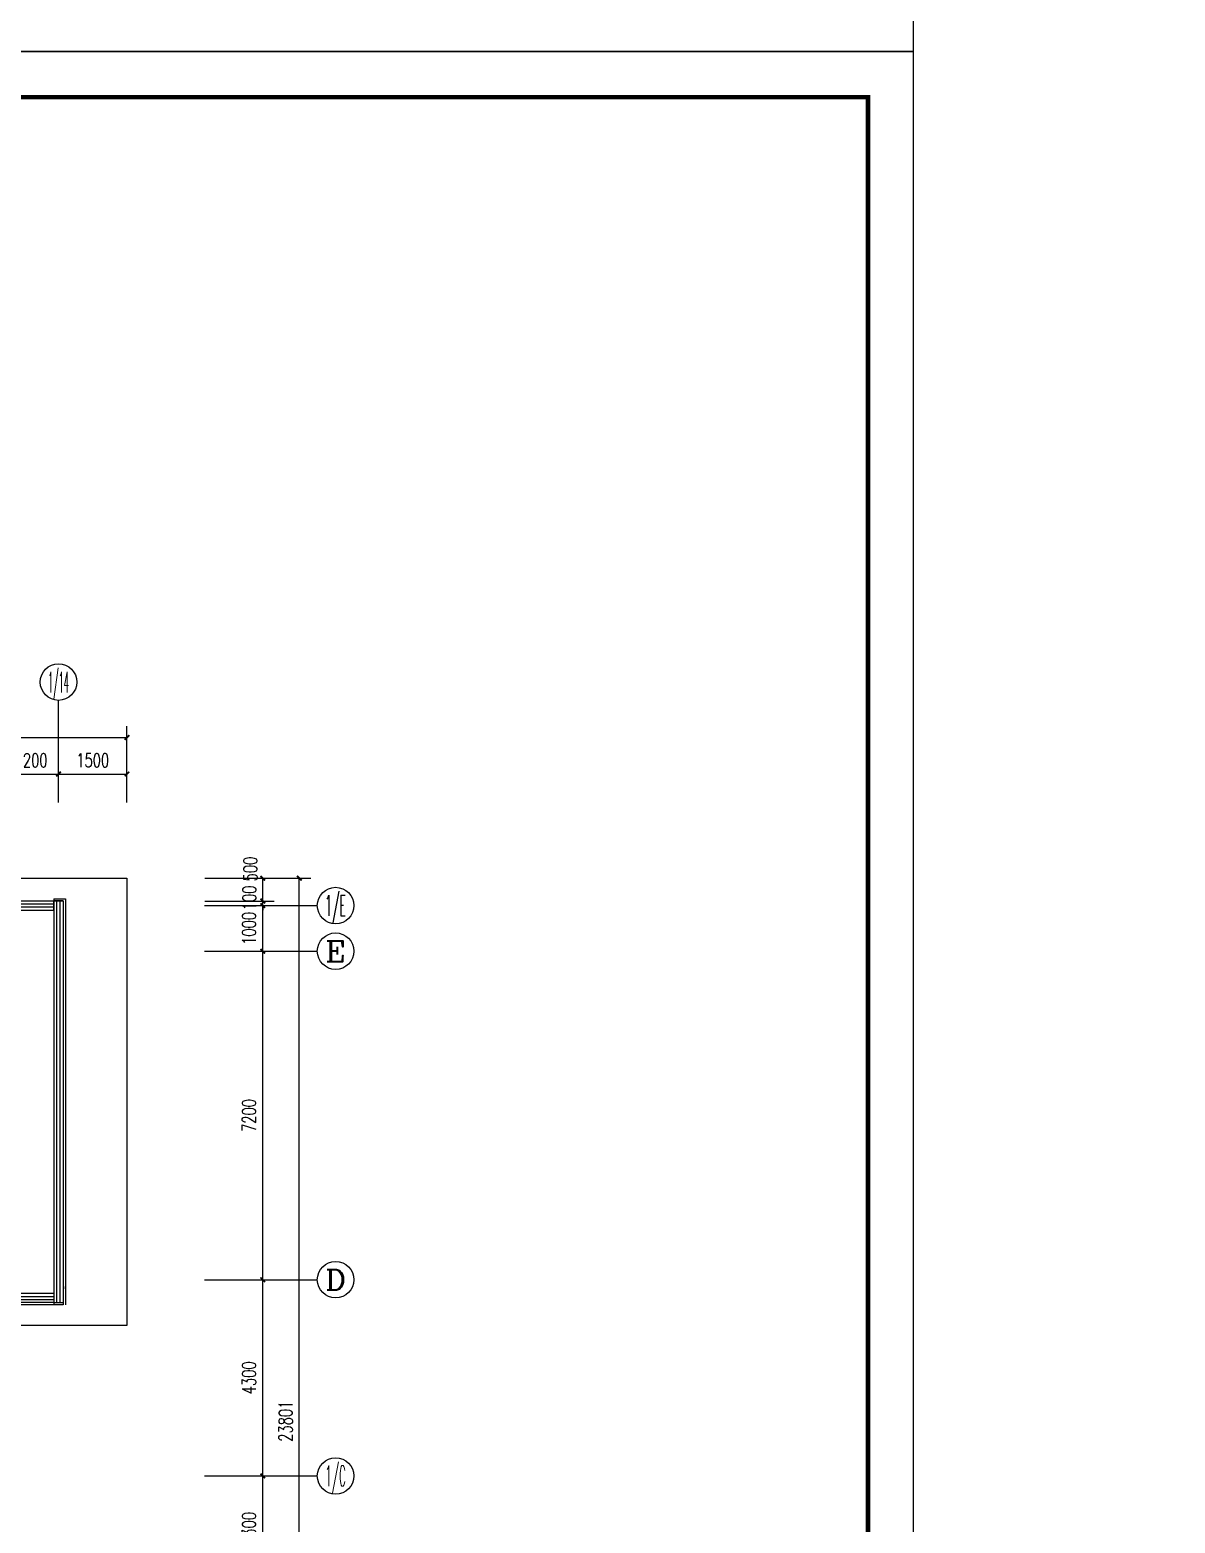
# Model space of a CAD drawing. Extents: x 2166032 to 5302137, y 581493 to 2416206.
# Drawn here: x 2519267 to 2544354, y 1001270 to 1033995 of the extents above; entities that cross this region are included whole.
import ezdxf
from ezdxf.enums import TextEntityAlignment as Align

# ---------------------------------------------------------------- set-up
doc = ezdxf.new("R2010")
doc.units = 0
doc.header["$LTSCALE"] = 1000
doc.header["$MEASUREMENT"] = 0
for name, color, linetype in [('AXIS', 3, 'Continuous'), ('AXIS_TEXT', 7, 'Continuous'), ('PUB_TITLE', 137, 'Continuous'), ('STAIR', 8, 'Continuous'), ('SURFACE', 8, 'Continuous'), ('WALL', 8, 'Continuous'), ('WINDOW', 8, 'Continuous')]:
    doc.layers.add(name, color=color, linetype=linetype)
doc.styles.add('_TCH_AXIS', font='complex_.ttf')
doc.styles.add('COMPLEX', font='complex_.ttf')
doc.styles.add('DIM_FONT', font='simplex_.ttf', dxfattribs={"width": 0.7})
doc.dimstyles.new('DIMN', dxfattribs={"dimtxt": 300, "dimasz": 100, "dimexe": 250, "dimexo": 300, "dimgap": 150, "dimtad": 1, "dimdec": 0, "dimzin": 0, "dimdsep": 46, "dimtxsty": 'DIM_FONT', "dimblk": 'ARCHTICK', "dimcen": 0.09, "dimclrt": 7, "dimazin": 2, "dimtfac": 1, "dimtdec": 0, "dimtix": 1, "dimtmove": 2, "dimatfit": 3, "dimldrblk": 'ARCHTICK', "dimfxl": 1, "dimtolj": 1, "dimtzin": 0, "dimarcsym": 0})

# ---------------------------------------------------------------- blocks, each defined once
blk = doc.blocks.new('_ArchTick')
at = {"color": 0, "linetype": 'ByBlock', "const_width": 0.4}
blk.add_lwpolyline([(-0.5, -0.5), (0.5, 0.5)], dxfattribs=at)
blk = doc.blocks.new('*D3030')
at = {"layer": 'AXIS', "color": 0, "lineweight": -2}
for p, q in [((2523100, 1002304), (2524619, 1002304)), ((2524369, 1000004), (2524369, 1002304)), ((2523100, 1000004), (2524619, 1000004))]:
    blk.add_line(p, q, dxfattribs=at)
at = {"layer": 'Defpoints', "color": 0}
for p in [(2522800, 1002304), (2524369, 1002304), (2522800, 1000004)]:
    blk.add_point(p, dxfattribs=at)
at = {"layer": 'AXIS', "color": 0, "lineweight": -2, "xscale": 100, "yscale": 100, "zscale": 100}
for p, rotation in [((2524369, 1002304), 90), ((2524369, 1000004), 270)]:
    blk.add_blockref('_ArchTick', p, dxfattribs=dict(at, rotation=rotation))
at = {"layer": 'AXIS', "color": 7, "insert": (2524068, 1001154), "char_height": 300, "attachment_point": 5, "rotation": 90, "style": 'DIM_FONT'}
blk.add_mtext('\\A1;2300', dxfattribs=at)
blk = doc.blocks.new('*D3031')
at = {"layer": 'AXIS', "color": 0, "lineweight": -2}
for p, q in [((2523100, 1006604), (2524619, 1006604)), ((2524369, 1002304), (2524369, 1006604)), ((2523100, 1002304), (2524619, 1002304))]:
    blk.add_line(p, q, dxfattribs=at)
at = {"layer": 'Defpoints', "color": 0}
for p in [(2522800, 1006604), (2524369, 1006604), (2522800, 1002304)]:
    blk.add_point(p, dxfattribs=at)
at = {"layer": 'AXIS', "color": 0, "lineweight": -2, "xscale": 100, "yscale": 100, "zscale": 100}
for p, rotation in [((2524369, 1006604), 90), ((2524369, 1002304), 270)]:
    blk.add_blockref('_ArchTick', p, dxfattribs=dict(at, rotation=rotation))
at = {"layer": 'AXIS', "color": 7, "insert": (2524065, 1004454), "char_height": 300, "attachment_point": 5, "rotation": 90, "style": 'DIM_FONT'}
blk.add_mtext('\\A1;4300', dxfattribs=at)
blk = doc.blocks.new('*D3032')
at = {"layer": 'AXIS', "color": 0, "lineweight": -2}
for p, q in [((2523100, 1013804), (2524619, 1013804)), ((2524369, 1006604), (2524369, 1013804)), ((2523100, 1006604), (2524619, 1006604))]:
    blk.add_line(p, q, dxfattribs=at)
at = {"layer": 'Defpoints', "color": 0}
for p in [(2522800, 1013804), (2524369, 1013804), (2522800, 1006604)]:
    blk.add_point(p, dxfattribs=at)
at = {"layer": 'AXIS', "color": 0, "lineweight": -2, "xscale": 100, "yscale": 100, "zscale": 100}
for p, rotation in [((2524369, 1013804), 90), ((2524369, 1006604), 270)]:
    blk.add_blockref('_ArchTick', p, dxfattribs=dict(at, rotation=rotation))
at = {"layer": 'AXIS', "color": 7, "insert": (2524068, 1010204), "char_height": 300, "attachment_point": 5, "rotation": 90, "style": 'DIM_FONT'}
blk.add_mtext('\\A1;7200', dxfattribs=at)
blk = doc.blocks.new('*D3033')
at = {"layer": 'AXIS', "color": 0, "lineweight": -2}
for p, q in [((2523100, 1014804), (2524619, 1014804)), ((2524369, 1013804), (2524369, 1014804)), ((2523100, 1013804), (2524619, 1013804))]:
    blk.add_line(p, q, dxfattribs=at)
at = {"layer": 'Defpoints', "color": 0}
for p in [(2522800, 1014804), (2524369, 1014804), (2522800, 1013804)]:
    blk.add_point(p, dxfattribs=at)
at = {"layer": 'AXIS', "color": 0, "lineweight": -2, "xscale": 100, "yscale": 100, "zscale": 100}
for p, rotation in [((2524369, 1014804), 90), ((2524369, 1013804), 270)]:
    blk.add_blockref('_ArchTick', p, dxfattribs=dict(at, rotation=rotation))
at = {"layer": 'AXIS', "color": 7, "insert": (2524068, 1014304), "char_height": 300, "attachment_point": 5, "rotation": 90, "style": 'DIM_FONT'}
blk.add_mtext('\\A1;1000', dxfattribs=at)
blk = doc.blocks.new('*D3034')
at = {"layer": 'AXIS', "color": 0, "lineweight": -2}
for p, q in [((2523100, 1014904), (2524619, 1014904)), ((2523100, 1014804), (2524619, 1014804)), ((2524369, 1014904), (2524369, 1015004)), ((2524369, 1014804), (2524369, 1014904)), ((2524369, 1014804), (2524369, 1014704))]:
    blk.add_line(p, q, dxfattribs=at)
at = {"layer": 'Defpoints', "color": 0}
for p in [(2522800, 1014904), (2522800, 1014804), (2524369, 1014904)]:
    blk.add_point(p, dxfattribs=at)
at = {"layer": 'AXIS', "color": 0, "lineweight": -2, "xscale": 100, "yscale": 100, "zscale": 100}
for p, rotation in [((2524369, 1014904), 270), ((2524369, 1014804), 90)]:
    blk.add_blockref('_ArchTick', p, dxfattribs=dict(at, rotation=rotation))
at = {"layer": 'AXIS', "color": 7, "insert": (2524076, 1014971), "char_height": 300, "attachment_point": 5, "rotation": 90, "style": 'DIM_FONT'}
blk.add_mtext('\\A1;100', dxfattribs=at)
blk = doc.blocks.new('*D3035')
at = {"layer": 'AXIS', "color": 0, "lineweight": -2}
for p, q in [((2523100, 1015404), (2524619, 1015404)), ((2524369, 1014904), (2524369, 1015404)), ((2523100, 1014904), (2524619, 1014904))]:
    blk.add_line(p, q, dxfattribs=at)
at = {"layer": 'Defpoints', "color": 0}
for p in [(2522800, 1015404), (2524369, 1015404), (2522800, 1014904)]:
    blk.add_point(p, dxfattribs=at)
at = {"layer": 'AXIS', "color": 0, "lineweight": -2, "xscale": 100, "yscale": 100, "zscale": 100}
for p, rotation in [((2524369, 1015404), 90), ((2524369, 1014904), 270)]:
    blk.add_blockref('_ArchTick', p, dxfattribs=dict(at, rotation=rotation))
at = {"layer": 'AXIS', "color": 7, "insert": (2524094, 1015604), "char_height": 300, "attachment_point": 5, "rotation": 90, "style": 'DIM_FONT'}
blk.add_mtext('\\A1;500', dxfattribs=at)
blk = doc.blocks.new('*D3036')
at = {"layer": 'AXIS', "color": 0, "lineweight": -2}
for p, q in [((2523400, 1015404), (2525419, 1015404)), ((2525169, 991603), (2525169, 1015404)), ((2523400, 991603), (2525419, 991603))]:
    blk.add_line(p, q, dxfattribs=at)
at = {"layer": 'Defpoints', "color": 0}
for p in [(2523100, 1015404), (2525169, 1015404), (2523100, 991603)]:
    blk.add_point(p, dxfattribs=at)
at = {"layer": 'AXIS', "color": 0, "lineweight": -2, "xscale": 100, "yscale": 100, "zscale": 100}
for p, rotation in [((2525169, 1015404), 90), ((2525169, 991603), 270)]:
    blk.add_blockref('_ArchTick', p, dxfattribs=dict(at, rotation=rotation))
at = {"layer": 'AXIS', "color": 7, "insert": (2524868, 1003504), "char_height": 300, "attachment_point": 5, "rotation": 90, "style": 'DIM_FONT'}
blk.add_mtext('\\A1;23801', dxfattribs=at)
blk = doc.blocks.new('*D3055')
at = {"layer": 'AXIS', "color": 0, "lineweight": -2}
for p, q in [((2518694, 1017062), (2518694, 1017937)), ((2519894, 1017062), (2519894, 1017937)), ((2518694, 1017687), (2519894, 1017687))]:
    blk.add_line(p, q, dxfattribs=at)
at = {"layer": 'Defpoints', "color": 0}
for p in [(2519894, 1017687), (2518694, 1016762), (2519894, 1016762)]:
    blk.add_point(p, dxfattribs=at)
at = {"layer": 'AXIS', "color": 0, "lineweight": -2, "xscale": 100, "yscale": 100, "zscale": 100, "rotation": 180}
blk.add_blockref('_ArchTick', (2518694, 1017687), dxfattribs=at)
at = {"layer": 'AXIS', "color": 0, "lineweight": -2, "xscale": 100, "yscale": 100, "zscale": 100}
blk.add_blockref('_ArchTick', (2519894, 1017687), dxfattribs=at)
at = {"layer": 'AXIS', "color": 7, "insert": (2519294, 1017988), "char_height": 300, "attachment_point": 5, "style": 'DIM_FONT'}
blk.add_mtext('\\A1;1200', dxfattribs=at)
blk = doc.blocks.new('*D3056')
at = {"layer": 'AXIS', "color": 0, "lineweight": -2}
for p, q in [((2519894, 1017062), (2519894, 1017937)), ((2521394, 1017062), (2521394, 1017937)), ((2519894, 1017687), (2521394, 1017687))]:
    blk.add_line(p, q, dxfattribs=at)
at = {"layer": 'Defpoints', "color": 0}
for p in [(2521394, 1017687), (2519894, 1016762), (2521394, 1016762)]:
    blk.add_point(p, dxfattribs=at)
at = {"layer": 'AXIS', "color": 0, "lineweight": -2, "xscale": 100, "yscale": 100, "zscale": 100, "rotation": 180}
blk.add_blockref('_ArchTick', (2519894, 1017687), dxfattribs=at)
at = {"layer": 'AXIS', "color": 0, "lineweight": -2, "xscale": 100, "yscale": 100, "zscale": 100}
blk.add_blockref('_ArchTick', (2521394, 1017687), dxfattribs=at)
at = {"layer": 'AXIS', "color": 7, "insert": (2520644, 1017988), "char_height": 300, "attachment_point": 5, "style": 'DIM_FONT'}
blk.add_mtext('\\A1;1500', dxfattribs=at)
blk = doc.blocks.new('*D3057')
at = {"layer": 'AXIS', "color": 0, "lineweight": -2}
for p, q in [((2450094, 1017362), (2450094, 1018737)), ((2521394, 1017362), (2521394, 1018737)), ((2450094, 1018487), (2521394, 1018487))]:
    blk.add_line(p, q, dxfattribs=at)
at = {"layer": 'Defpoints', "color": 0}
for p in [(2521394, 1018487), (2450094, 1017062), (2521394, 1017062)]:
    blk.add_point(p, dxfattribs=at)
at = {"layer": 'AXIS', "color": 0, "lineweight": -2, "xscale": 100, "yscale": 100, "zscale": 100, "rotation": 180}
blk.add_blockref('_ArchTick', (2450094, 1018487), dxfattribs=at)
at = {"layer": 'AXIS', "color": 0, "lineweight": -2, "xscale": 100, "yscale": 100, "zscale": 100}
blk.add_blockref('_ArchTick', (2521394, 1018487), dxfattribs=at)
at = {"layer": 'AXIS', "color": 7, "insert": (2485744, 1018788), "char_height": 300, "attachment_point": 5, "style": 'DIM_FONT'}
blk.add_mtext('\\A1;71300', dxfattribs=at)
blk = doc.blocks.new('$TCHSYS$WIN2D')
for p, q in [((-0.5, 0.5), (0.5, 0.5)), ((-0.5, 0.5), (-0.5, -0.5)), ((0.5, 0.5), (0.5, -0.5)), ((0.5, 0.1667), (-0.5, 0.1667)), ((0.5, -0.1667), (-0.5, -0.1667)), ((-0.5, -0.5), (0.5, -0.5))]:
    blk.add_line(p, q)
blk = doc.blocks.new('_AXISO')
blk.add_circle((0, 0), 0.5)
at = {"layer": 'AXIS_TEXT', "style": 'COMPLEX', "width": 1.171875}
blk.add_attdef('A', text='', height=0.56, dxfattribs=at).set_placement((-0.25, -0.28), (0.25, -0.28), align=Align.FIT)

msp = doc.modelspace()

# ---------------------------------------------------------------- linework, layer by layer
msp.add_circle((2604640.5, 1020101.3), 438608.5)
at = {"layer": 'AXIS'}
for p, q in [((2519894.4, 1017505.6), (2519894.4, 1019301.3)), ((2523093.7, 1014804.3), (2525563.7, 1014804.3)), ((2523093.7, 1013804.3), (2525563.7, 1013804.3)), ((2523093.7, 1006604.3), (2525563.7, 1006604.3)), ((2523093.7, 1002304.3), (2525563.7, 1002304.3))]:
    msp.add_line(p, q, dxfattribs=at)
at = {"layer": 'PUB_TITLE'}
for points in [[(2433524.2, 1033519.6), (2538624.2, 1033519.6), (2538624.2, 1092919.6), (2433524.2, 1092919.6)], [(2433524.2, 974119.6), (2538624.2, 974119.6), (2538624.2, 1033519.6), (2433524.2, 1033519.6)]]:
    msp.add_lwpolyline(points, close=True, dxfattribs=at)
at = {"layer": 'PUB_TITLE', "const_width": 100}
msp.add_lwpolyline([(2436024.2, 975119.6), (2537624.2, 975119.6), (2537624.2, 1032519.6), (2436024.2, 1032519.6)], close=True, dxfattribs=at)
at = {"layer": 'STAIR'}
msp.add_lwpolyline([(2506794.4, 1014904.3), (2506794.4, 1015404.3), (2519994.4, 1015404.3), (2521394.4, 1015404.3), (2521394.4, 1006104.3), (2521394.4, 1005604.3), (2512394.4, 1005604.3), (2512394.4, 1006104.3)], dxfattribs=at)
at = {"layer": 'SURFACE'}
for p, q in [((2519794.4, 1014954.3), (2519794.4, 1014904.3)), ((2519794.4, 1014954.3), (2520044.4, 1014954.3)), ((2520044.4, 1014954.3), (2520044.4, 1006404.3)), ((2520044.4, 1006404.3), (2520044.4, 1006454.3)), ((2520044.4, 1006454.3), (2520044.4, 1006454.3)), ((2520044.4, 1006404.3), (2520044.4, 1006054.3)), ((2519794.4, 1006054.3), (2518694.4, 1006054.3))]:
    msp.add_line(p, q, dxfattribs=at)
at = {"layer": 'WALL'}
for p, q in [((2519994.4, 1014904.3), (2519794.4, 1014904.3)), ((2519794.4, 1014904.3), (2519794.4, 1014704.3)), ((2519994.4, 1014904.3), (2519994.4, 1006404.3)), ((2519794.4, 1014704.3), (2519794.4, 1006304.3)), ((2519794.4, 1006304.3), (2518994.4, 1006304.3)), ((2519994.4, 1006404.3), (2519994.4, 1006054.3)), ((2519794.4, 1006104.3), (2518694.4, 1006104.3)), ((2519794.4, 1006104.3), (2519794.4, 1006054.3)), ((2519994.4, 1006054.3), (2519794.4, 1006054.3))]:
    msp.add_line(p, q, dxfattribs=at)

# ---------------------------------------------------------------- block references
at = {"layer": 'AXIS'}
ref = msp.add_blockref('_AXISO', (2519894.4, 1019701.3), dxfattribs=dict(at, xscale=800, yscale=800, zscale=800))
ref.add_attrib('A', '1/14', dxfattribs={"layer": 'AXIS_TEXT', "height": 452.55, "style": '_TCH_AXIS', "width": 0.286726}).set_placement((2519668.1, 1019475.1), (2520120.6, 1019475.1), align=Align.FIT)
ref = msp.add_blockref('_AXISO', (2525963.7, 1014804.3), dxfattribs=dict(at, xscale=800, yscale=800, zscale=800))
ref.add_attrib('A', '1/E', dxfattribs={"layer": 'AXIS_TEXT', "height": 452.55, "style": '_TCH_AXIS', "width": 0.361372}).set_placement((2525737.5, 1014578), (2526190, 1014578), align=Align.FIT)
ref = msp.add_blockref('_AXISO', (2525963.7, 1013804.3), dxfattribs=dict(at, xscale=800, yscale=800, zscale=800))
ref.add_attrib('A', 'E', dxfattribs={"layer": 'AXIS_TEXT', "height": 452.5, "style": '_TCH_AXIS'}).set_placement((2525737.5, 1013578), (2526190, 1013578), align=Align.FIT)
ref = msp.add_blockref('_AXISO', (2525963.7, 1006604.3), dxfattribs=dict(at, xscale=800, yscale=800, zscale=800))
ref.add_attrib('A', 'D', dxfattribs={"layer": 'AXIS_TEXT', "height": 452.5, "style": '_TCH_AXIS', "width": 0.95528}).set_placement((2525737.5, 1006378), (2526190, 1006378), align=Align.FIT)
ref = msp.add_blockref('_AXISO', (2525963.7, 1002304.3), dxfattribs=dict(at, xscale=800, yscale=800, zscale=800))
ref.add_attrib('A', '1/C', dxfattribs={"layer": 'AXIS_TEXT', "height": 452.55, "style": '_TCH_AXIS', "width": 0.361372}).set_placement((2525737.5, 1002078), (2526190, 1002078), align=Align.FIT)
at = {"layer": 'WINDOW', "yscale": -200}
for p, xscale, zscale, rotation in [((2513294.4, 1014804.3), 13000, 13000, 359.9999999999985), ((2519894.4, 1010504.3), 8800, 8800, 269.9999999996252), ((2516094.4, 1006204.3), 7400, 7400, 180.0000000000016)]:
    msp.add_blockref('$TCHSYS$WIN2D', p, dxfattribs=dict(at, xscale=xscale, zscale=zscale, rotation=rotation))

# ---------------------------------------------------------------- dimensions: what is measured, and where the dimension line sits
at = {"layer": 'AXIS'}
for p1, p2, distance, picture, middle in [((2450094.4, 1017062.3), (2521394.4, 1017062.3), 1424.8, '*D3057', (2485744.4, 1018788.5)), ((2518694.4, 1016762.3), (2519894.4, 1016762.3), 924.8, '*D3055', (2519294.4, 1017988.5)), ((2519894.4, 1016762.3), (2521394.4, 1016762.3), 924.8, '*D3056', (2520644.4, 1017988.5)), ((2523099.5, 991603.3), (2523099.5, 1015404.3), -2069.8, '*D3036', (2524868, 1003503.8)), ((2522799.5, 1013804.3), (2522799.5, 1014804.3), -1569.8, '*D3033', (2524068, 1014304.3)), ((2522799.5, 1006604.3), (2522799.5, 1013804.3), -1569.8, '*D3032', (2524068, 1010204.3)), ((2522799.5, 1002304.3), (2522799.5, 1006604.3), -1569.8, '*D3031', (2524064.5, 1004454.3)), ((2522799.5, 1000004.3), (2522799.5, 1002304.3), -1569.8, '*D3030', (2524068, 1001154.3))]:
    dim = msp.add_aligned_dim(p1=p1, p2=p2, distance=distance, dimstyle='DIMN', dxfattribs=at)
    dim.commit()
    dim.dimension.update_dxf_attribs({"geometry": picture, "text_midpoint": middle})
for base, p1, p2, picture, middle in [((2524369.3, 1015404.3), (2522799.5, 1014904.3), (2522799.5, 1015404.3), '*D3035', (2524094.3, 1015604.1)), ((2524369.3, 1014904.3), (2522799.5, 1014804.3), (2522799.5, 1014904.3), '*D3034', (2524076.3, 1014970.7))]:
    dim = msp.add_linear_dim(base=base, p1=p1, p2=p2, angle=90, dimstyle='DIMN', dxfattribs=at)
    dim.commit()
    dim.dimension.update_dxf_attribs({"geometry": picture, "text_midpoint": middle, "dimtype": 161})

doc.saveas('drawing.dxf')
